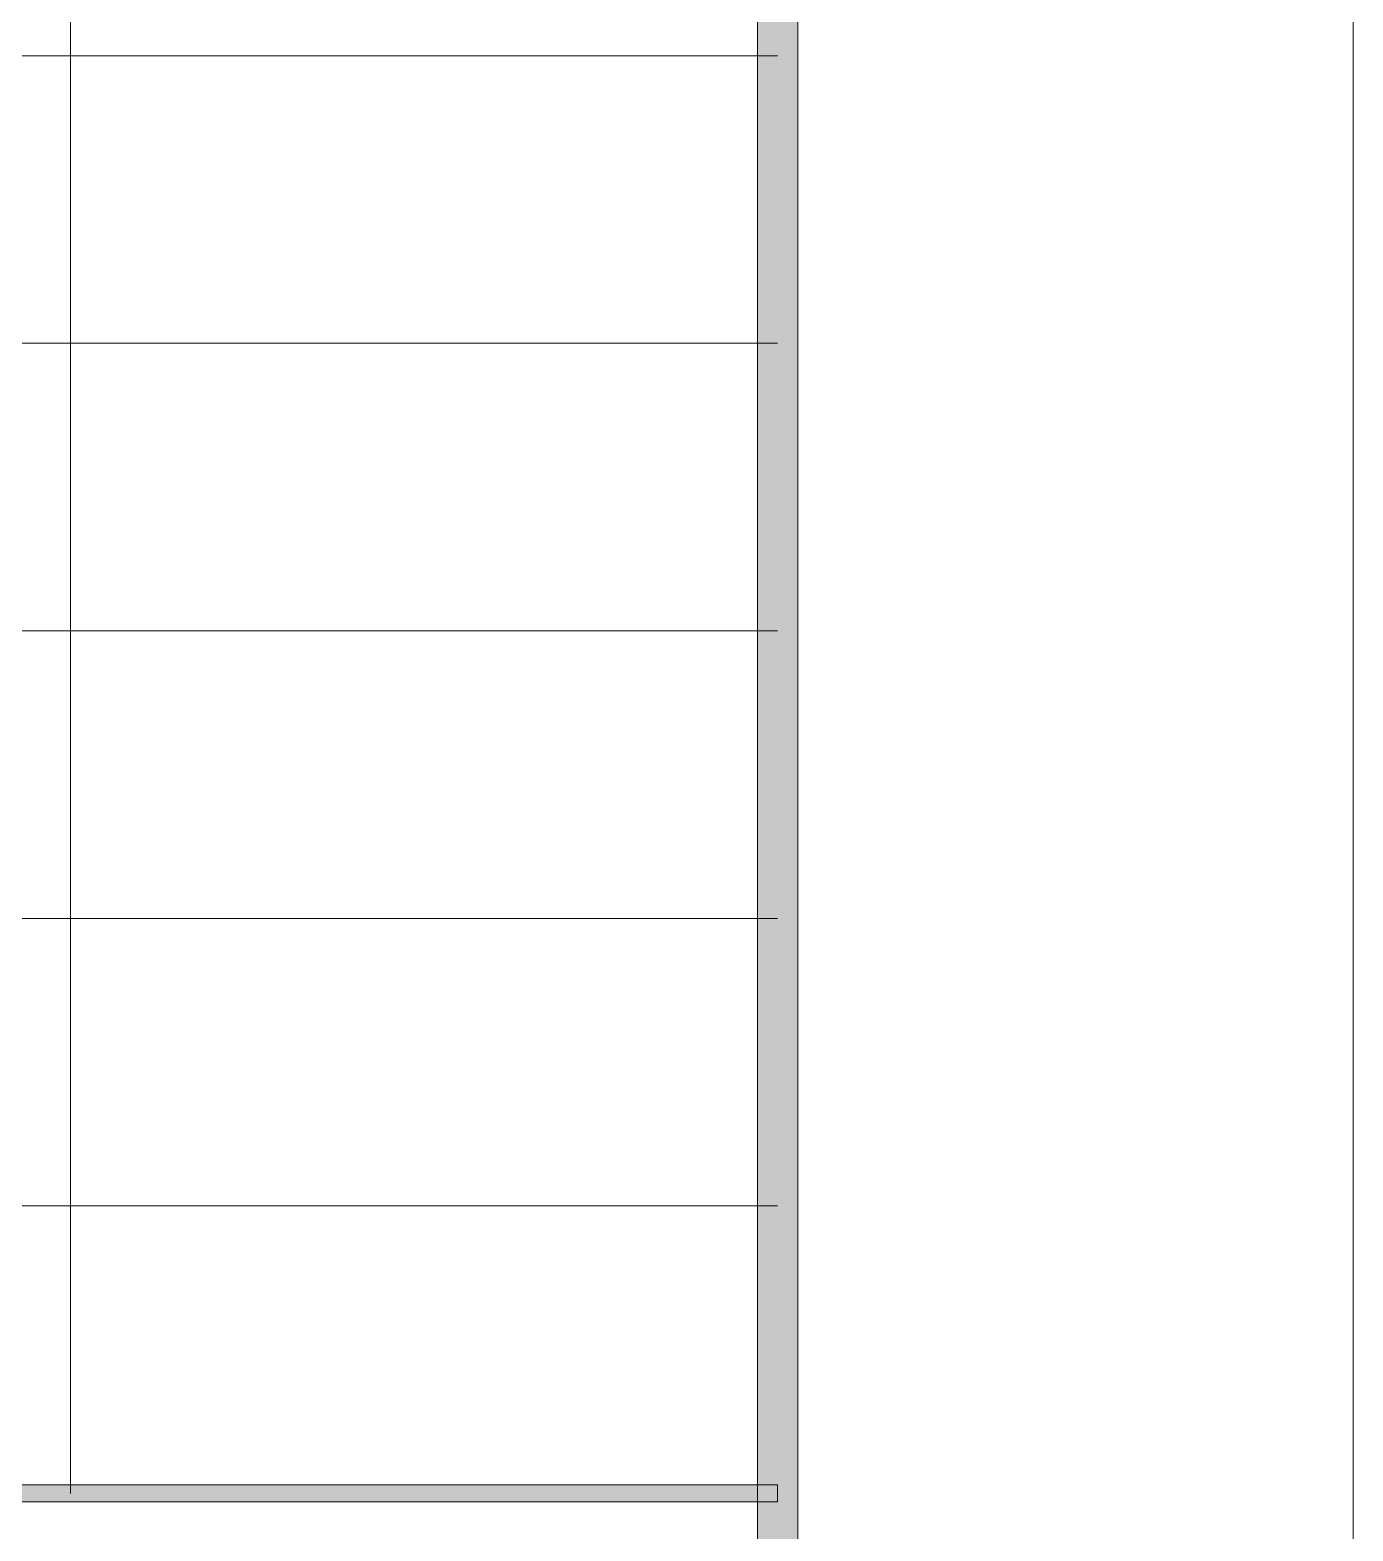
# Model space of a CAD drawing. Header units: millimetres. Extents: x 564 to 880, y 85 to 763.
# Drawn here: x 877.574 to 879.873, y 728.658 to 731.266 of the extents above; entities that cross this region are included whole.
import ezdxf

# ---------------------------------------------------------------- set-up
doc = ezdxf.new("R2010")
doc.units = ezdxf.units.MM

msp = doc.modelspace()

# ---------------------------------------------------------------- hatches: boundary and pattern name
h = msp.add_hatch(color=0)
h.dxf.hatch_style = 2
h.paths.add_polyline_path([(878.9084, 721.6862), (878.8386, 721.7563), (878.8386, 761.6824), (878.9084, 761.7526)])
h = msp.add_hatch(color=0)
h.dxf.hatch_style = 2
h.paths.add_polyline_path([(875.3864, 728.7088), (875.3864, 728.7385), (878.8734, 728.7385), (878.8734, 728.7088)])

# ---------------------------------------------------------------- linework, layer by layer
at = {"color": 0, "lineweight": 0}
for points in [[(820.4786, 720.7212), (879.8734, 720.7212), (879.8734, 762.7175), (820.4786, 762.7175)], [(878.9084, 721.6862), (878.8386, 721.7563), (878.8386, 761.6824), (878.9084, 761.7526)], [(875.3864, 728.7088), (875.3864, 728.7385), (878.8734, 728.7385), (878.8734, 728.7088)]]:
    msp.add_lwpolyline(points, close=True, dxfattribs=at)
for points in [[(877.6447, 728.7235), (877.6447, 732.7203)], [(876.4168, 731.2215), (878.8734, 731.2215)], [(875.3864, 730.7221), (878.8734, 730.7221)], [(875.3864, 730.2226), (878.8734, 730.2226)], [(876.4168, 729.7228), (878.8734, 729.7228)], [(875.3864, 729.2233), (878.8734, 729.2233)]]:
    msp.add_lwpolyline(points, dxfattribs=at)

doc.saveas('drawing.dxf')
